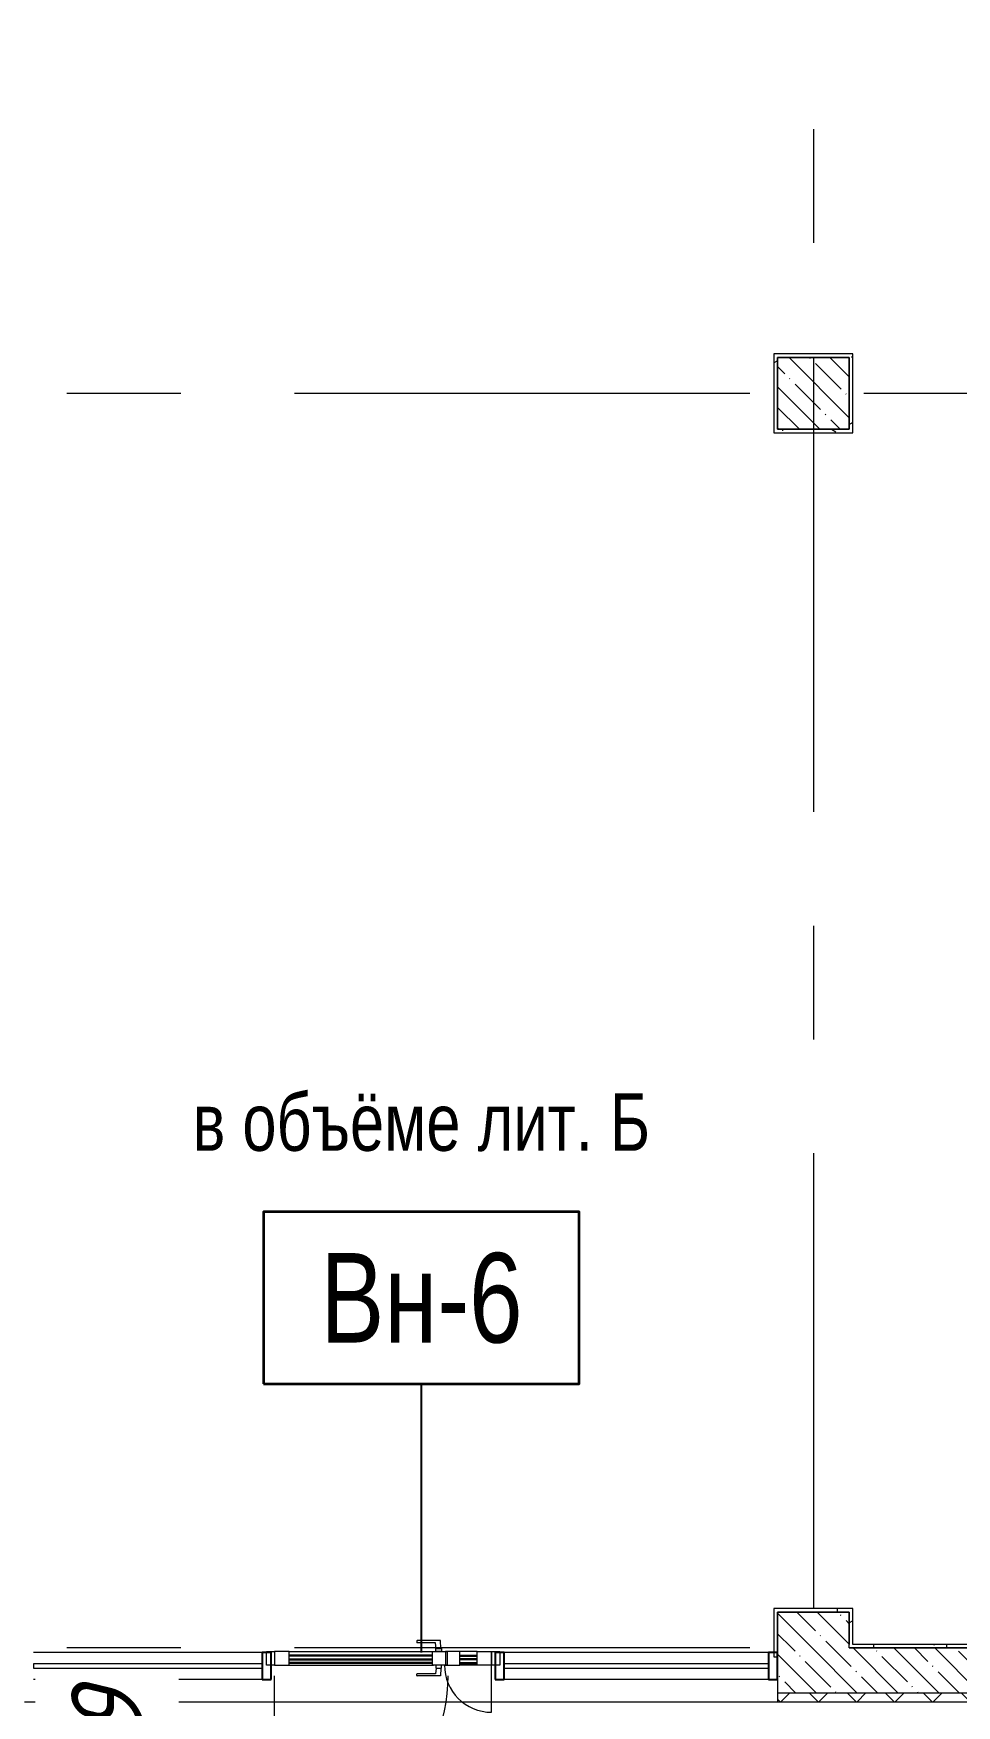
# Model space of a CAD drawing. Header units: metres. Extents: x 50 to 891, y -1294 to 247.
# Drawn here: x 257.32 to 283.06, y -1202.13 to -1155.48 of the extents above; entities that cross this region are included whole.
import ezdxf
from ezdxf.enums import TextEntityAlignment as Align

# ---------------------------------------------------------------- set-up
doc = ezdxf.new("R2010")
doc.units = ezdxf.units.M
doc.linetypes.add('Линия сетки', pattern=[22.225, 12.7, -3.175, 3.175, -3.175])
for name, color, linetype, lineweight in [('A-DETL-GENF', 1, 'Continuous', 9), ('A-DOOR', 1, 'Continuous', 9), ('A-GENM', 13, 'Continuous', 9), ('A-GLAZ-CURT', 1, 'Continuous', 9), ('A-GLAZ-CWMG', 1, 'Continuous', 9)]:
    doc.layers.add(name, color=color, linetype=linetype, lineweight=lineweight)
for name, color, linetype in [('ВИТРАЖИ', 1, 'Continuous'), ('МАРКИ', 3, 'Continuous'), ('ПЛАН', 8, 'Continuous')]:
    doc.layers.add(name, color=color, linetype=linetype)
doc.styles.add('ISOCPEUR_I_1', font='isocpeui.ttf', dxfattribs={"width": 0.9, "height": 250})
pattern_1 = [(135, (-1795.4389, 1051.8707), (-0.57024626, -0.57024626), []), (135, (-1795.4389, 1052.4409), (-0.57024626, -0.57024626), [1.008065, -0.201615, 0.016765, -0.18485])]
pattern_2 = [(90, (-1795.4389, 1051.87066), (-0.508, 2.032), [0.16764, -1.35636, 0.16764, -9.48436]), (90, (-1795.4389, 1051.87066), (-0.508, 2.032), [-1.69164, -1.35636, 0.16764, -2.88036, -5.08]), (90, (-1795.4389, 1051.87066), (-0.508, 2.032), [-6.096, 0.16764, -1.35636, 0.16764, -3.38836]), (90, (-1795.4389, 1051.87066), (-0.508, 2.032), [-7.78764, -0.84836, 0.16764, -2.37236]), (210, (-1795.6929, 1052.63266), (-1.50576362, -1.455940905), [0.16764, -1.35636, 0.16764, -9.48436]), (210, (-1795.6929, 1052.63266), (-1.50576362, -1.455940905), [-1.69164, -1.35636, 0.16764, -2.88036, -5.08]), (210, (-1795.6929, 1052.63266), (-1.50576362, -1.455940905), [-6.096, 0.16764, -1.35636, 0.16764, -3.38836]), (210, (-1795.6929, 1052.63266), (-1.50576362, -1.455940905), [-7.78764, -0.84836, 0.16764, -2.37236]), (330, (-1796.7089, 1052.88666), (2.01376362, -0.576059095), [0.16764, -1.35636, 0.16764, -9.48436]), (330, (-1796.7089, 1052.88666), (2.01376362, -0.576059095), [-1.69164, -1.35636, 0.16764, -2.88036, -5.08]), (330, (-1796.7089, 1052.88666), (2.01376362, -0.576059095), [-6.096, 0.16764, -1.35636, 0.16764, -3.38836]), (330, (-1796.7089, 1052.88666), (2.01376362, -0.576059095), [-7.78764, -0.84836, 0.16764, -2.37236])]

# ---------------------------------------------------------------- blocks, each defined once
blk = doc.blocks.new('Системная панель - С остеклением-7358233--1Г')
at = {"layer": 'A-GLAZ-CURT', "lineweight": 18}
for p, q in [((637.5, 12.5), (-637.5, 12.5)), ((-637.5, 12.5), (-637.5, -12.5)), ((637.5, -12.5), (637.5, 12.5)), ((-637.5, -12.5), (637.5, -12.5))]:
    blk.add_line(p, q, dxfattribs=at)
blk = doc.blocks.new('Системная панель - С остеклением-7358275--1Г')
at = {"layer": 'A-GLAZ-CURT', "lineweight": 18}
for p, q in [((737.5, 12.5), (-737.5, 12.5)), ((-737.5, 12.5), (-737.5, -12.5)), ((737.5, -12.5), (737.5, 12.5)), ((-737.5, -12.5), (737.5, -12.5))]:
    blk.add_line(p, q, dxfattribs=at)
blk = doc.blocks.new('Прямоугольный импост - 50 x 150 мм-7358204--1Г')
at = {"layer": 'A-GLAZ-CWMG'}
for p, q in [((-31614.4, 465444.2), (-30339.4, 465444.2)), ((-31614.4, 465294.2), (-30339.4, 465294.2))]:
    blk.add_line(p, q, dxfattribs=at)
blk = doc.blocks.new('Прямоугольный импост - 50 x 150 мм-7358237--1Г')
at = {"layer": 'A-GLAZ-CWMG', "lineweight": 25}
for p, q in [((-50, 75), (0, 75)), ((-50, -75), (-50, 75)), ((0, 75), (0, -75)), ((0, -75), (-50, -75))]:
    blk.add_line(p, q, dxfattribs=at)
blk = doc.blocks.new('Прямоугольный импост - 50 x 150 мм-7358232--1Г')
at = {"layer": 'A-GLAZ-CWMG', "lineweight": 25}
for p, q in [((-25, 75), (25, 75)), ((-25, -75), (-25, 75)), ((25, 75), (25, -75)), ((25, -75), (-25, -75))]:
    blk.add_line(p, q, dxfattribs=at)
blk = doc.blocks.new('Прямоугольный импост - 50 x 150 мм-1438536--1Г')
at = {"layer": 'A-GLAZ-CWMG'}
for p, q in [((-33949.4, 465444.2), (-32964.4, 465444.2)), ((-33949.4, 465294.2), (-32964.4, 465294.2))]:
    blk.add_line(p, q, dxfattribs=at)
blk = doc.blocks.new('Прямоугольный импост - 50 x 150 мм-1446660--1Г')
at = {"layer": 'A-GLAZ-CWMG'}
for p, q in [((-44839.4, 465444.2), (-44349.4, 465444.2)), ((-44839.4, 465294.2), (-44349.4, 465294.2))]:
    blk.add_line(p, q, dxfattribs=at)
blk = doc.blocks.new('Дверь полуторка - 1300 x 2440 П _для витража_-7385797--1Г')
at = {"layer": 'A-DETL-GENF'}
for p, q in [((-524.5, 82), (-605.5, 82)), ((-605.5, 82), (-605.5, 5)), ((-605.5, 5), (-524.5, 5)), ((-524.5, 5), (-524.5, 82)), ((-524.5, 82), (276.5, 82)), ((276.5, 61.5), (-524.5, 61.5)), ((276.5, 55.5), (-524.5, 55.5)), ((-524.5, 39.5), (276.5, 39.5)), ((-524.5, 35.5), (276.5, 35.5)), ((276.5, 19.5), (-524.5, 19.5)), ((276.5, 13.5), (-524.5, 13.5)), ((-524.5, 5), (280.7, 5)), ((276.5, 5), (276.5, 82)), ((276.5, 82), (357.5, 82)), ((357.5, 5), (276.5, 5)), ((428.5, 82), (347.5, 82)), ((347.5, 82), (347.5, 5)), ((347.5, 5), (428.5, 5)), ((357.5, 82), (357.5, 5)), ((524.5, 5), (424.3, 5)), ((428.5, 5), (428.5, 82)), ((524.5, 82), (428.5, 82)), ((428.5, 61.5), (524.5, 61.5)), ((428.5, 55.5), (524.5, 55.5)), ((524.5, 39.5), (428.5, 39.5)), ((524.5, 35.5), (428.5, 35.5)), ((428.5, 19.5), (524.5, 19.5)), ((428.5, 13.5), (524.5, 13.5)), ((524.5, 5), (524.5, 82)), ((524.5, 82), (605.5, 82)), ((605.5, 5), (524.5, 5)), ((605.5, 82), (605.5, 5))]:
    blk.add_line(p, q, dxfattribs=at)
at = {"layer": 'A-DOOR'}
for p, q in [((-650.5, 5), (-650.5, 82)), ((-650.5, 82), (-605.5, 82)), ((-605.5, 5), (-650.5, 5)), ((-605.5, 82), (-605.5, 5)), ((605.5, 5), (605.5, 82)), ((605.5, 82), (650.5, 82)), ((650.5, 5), (605.5, 5)), ((605.5, -258), (605.5, 5)), ((650.5, 82), (650.5, 5)), ((-605.5, -1023), (-605.5, -55))]:
    blk.add_line(p, q, dxfattribs=at)
for centre, radius, start, end in [((605.5, 5), 263, 180, 270), ((-605.5, -55), 968, 270, 0)]:
    blk.add_arc(centre, radius, start, end, dxfattribs=at)
at = {"layer": 'A-GENM'}
for p, q in [((187.5, 138.9), (187.5, 132.9)), ((292.5, 130), (190.4, 130)), ((320.3, 142), (190.7, 142)), ((297, 98), (292.5, 130)), ((293.5, 82), (293.5, 98)), ((293.5, 98), (325.5, 98)), ((322, 98), (320.3, 142)), ((325.5, 98), (325.5, 82)), ((325.5, 82), (293.5, 82)), ((325.5, 5), (293.5, 5)), ((293.5, 5), (293.5, -11)), ((325.5, -11), (325.5, 5)), ((187.5, -51.9), (187.5, -45.9)), ((292.5, -43), (190.4, -43)), ((320.3, -55), (190.7, -55)), ((297, -11), (292.5, -43)), ((293.5, -11), (325.5, -11)), ((322, -11), (320.3, -55))]:
    blk.add_line(p, q, dxfattribs=at)
for centre, radius, start, end in [((190.5, 138.9), 3.06, 86.34126, 180), ((190.4, 132.9), 2.92, 180, 270), ((190.4, -45.9), 2.92, 90, 180), ((190.5, -51.9), 3.06, 180, 273.65874)]:
    blk.add_arc(centre, radius, start, end, dxfattribs=at)

msp = doc.modelspace()

# ---------------------------------------------------------------- hatches: boundary and pattern name
at = {"layer": 'ПЛАН', "lineweight": 13}
h = msp.add_hatch(dxfattribs=at)
h.set_pattern_fill('FP_5', color=8, scale=0.005, angle=90, style=0, pattern_type=2)
h.set_pattern_definition(pattern_2)
h.paths.add_polyline_path([(280.17, -1166.519), (280.17, -1164.419), (280.07, -1164.419), (280.07, -1166.519)])
h = msp.add_hatch(dxfattribs=at)
h.set_pattern_fill('FP_5', color=8, scale=0.005, angle=90, style=0, pattern_type=2)
h.set_pattern_definition(pattern_2)
h.paths.add_polyline_path([(278.07, -1164.519), (277.97, -1164.519), (277.97, -1166.519), (278.07, -1166.519)])
h = msp.add_hatch(dxfattribs=at)
h.set_pattern_fill('FP_2', color=8, scale=0.005, angle=90, style=0, pattern_type=2)
h.set_pattern_definition(pattern_1)
h.paths.add_polyline_path([(280.07, -1164.519), (278.07, -1164.519), (278.07, -1166.519), (280.07, -1166.519)])
h = msp.add_hatch(dxfattribs=at)
h.set_pattern_fill('FP_5', color=8, scale=0.005, angle=90, style=0, pattern_type=2)
h.set_pattern_definition(pattern_2)
h.paths.add_polyline_path([(280.17, -1166.519), (277.97, -1166.519), (277.97, -1166.619), (280.17, -1166.619)])
h = msp.add_hatch(dxfattribs=at)
h.set_pattern_fill('FP_5', color=8, scale=0.005, angle=90, style=0, pattern_type=2)
h.set_pattern_definition(pattern_2)
h.paths.add_polyline_path([(280.07, -1199.519), (280.07, -1199.419), (277.97, -1199.419), (277.97, -1199.519), (278.07, -1199.519)])
h = msp.add_hatch(dxfattribs=at)
h.set_pattern_fill('FP_2', color=8, scale=0.005, angle=90, style=0, pattern_type=2)
h.set_pattern_definition(pattern_1)
h.paths.add_polyline_path([(280.07, -1199.519), (278.07, -1199.519), (278.07, -1200.519), (280.069, -1200.519), (280.07, -1200.42)])
h = msp.add_hatch(dxfattribs=at)
h.set_pattern_fill('FP_5', color=8, scale=0.005, angle=90, style=0, pattern_type=2)
h.set_pattern_definition(pattern_2)
h.paths.add_polyline_path([(280.17, -1200.42), (280.17, -1199.419), (280.07, -1199.419), (280.07, -1200.42)])
h = msp.add_hatch(dxfattribs=at)
h.set_pattern_fill('FP_2', color=8, scale=0.005, angle=90, style=0, pattern_type=2)
h.set_pattern_definition(pattern_1)
h.paths.add_polyline_path([(288.47, -1200.519), (278.07, -1200.519), (278.07, -1201.769), (288.47, -1201.769), (288.47, -1200.52)])
h = msp.add_hatch(dxfattribs=at)
h.set_pattern_fill('FP_5', color=8, scale=0.005, angle=90, style=0, pattern_type=2)
h.set_pattern_definition(pattern_2)
h.paths.add_polyline_path([(280.17, -1200.42), (280.07, -1200.42), (280.069, -1200.519)])
h.paths.add_polyline_path([(288.47, -1200.519), (288.47, -1200.42), (280.17, -1200.42), (280.069, -1200.52), (288.47, -1200.52)])
h = msp.add_hatch(dxfattribs=at)
h.set_pattern_fill('FP_4', color=8, scale=0.005, angle=90, style=0, pattern_type=2)
h.set_pattern_definition([(135, (-1795.4389, 1051.87066), (-0.53033009, -0.53033009), []), (225, (-1795.4389, 1051.87066), (0.53033009, -0.53033009), [])])
h.paths.add_polyline_path([(289.47, -1202.019), (289.47, -1201.769), (278.07, -1201.769), (278.07, -1202.019), (288.47, -1202.019)])

# ---------------------------------------------------------------- linework, layer by layer
at = {"layer": 'МАРКИ', "color": 1, "lineweight": 25}
msp.add_line((268.139, -1200.65), (268.139, -1193.15), dxfattribs=at)
at = {"layer": 'МАРКИ', "color": 1, "lineweight": 35}
msp.add_lwpolyline([(263.739, -1193.15), (272.539, -1193.15), (272.539, -1188.35), (263.739, -1188.35)], close=True, dxfattribs=at)
at = {"layer": 'ПЛАН', "color": 8, "linetype": 'Линия сетки', "lineweight": 13}
for p, q in [((279.07, -1120.044), (279.07, -1212.429)), ((321.751, -1165.519), (180.925, -1165.519)), ((321.751, -1200.519), (180.925, -1200.519))]:
    msp.add_line(p, q, dxfattribs=at)
at = {"layer": 'ПЛАН', "color": 8, "lineweight": 13}
for p, q in [((280.17, -1164.419), (277.97, -1164.419)), ((277.97, -1164.419), (277.97, -1166.619)), ((280.17, -1166.619), (280.17, -1164.419)), ((280.07, -1164.519), (278.07, -1164.519)), ((278.07, -1164.519), (278.07, -1166.519)), ((278.07, -1164.519), (280.07, -1164.519)), ((278.07, -1166.519), (278.07, -1164.519)), ((280.07, -1166.519), (280.07, -1164.519)), ((280.07, -1164.519), (280.07, -1166.519)), ((277.97, -1166.619), (280.17, -1166.619)), ((278.07, -1166.519), (280.07, -1166.519)), ((280.07, -1166.519), (278.07, -1166.519)), ((280.17, -1199.419), (277.97, -1199.419)), ((277.97, -1199.419), (277.97, -1200.767)), ((280.07, -1199.519), (278.07, -1199.519)), ((278.07, -1199.519), (278.07, -1200.519)), ((278.07, -1199.519), (280.07, -1199.519)), ((278.07, -1200.519), (278.07, -1199.519)), ((280.07, -1200.42), (280.07, -1199.519)), ((280.07, -1199.519), (280.07, -1200.42)), ((280.17, -1200.42), (280.17, -1199.419)), ((277.97, -1200.767), (278.07, -1200.767)), ((278.07, -1200.519), (278.07, -1202.019)), ((278.07, -1200.767), (278.07, -1200.519)), ((280.069, -1200.519), (280.069, -1200.42)), ((280.069, -1200.42), (280.07, -1200.42)), ((280.07, -1200.42), (280.069, -1200.42)), ((289.671, -1200.519), (280.069, -1200.519)), ((280.069, -1200.519), (280.069, -1200.52)), ((280.069, -1200.52), (288.47, -1200.52)), ((288.47, -1200.42), (280.17, -1200.42)), ((257.07, -1202.019), (278.07, -1202.019)), ((278.07, -1201.769), (289.47, -1201.769)), ((278.07, -1202.019), (289.671, -1202.019))]:
    msp.add_line(p, q, dxfattribs=at)

# ---------------------------------------------------------------- block references
at = {"layer": 'ВИТРАЖИ', "color": 1, "lineweight": 70, "xscale": 0.005, "yscale": 0.005, "zscale": 0.005}
for name, p, rotation in [('Прямоугольный импост - 50 x 150 мм-7358204--1Г', (105.623, 1125.821), 179.9999999999989), ('Прямоугольный импост - 50 x 150 мм-1438536--1Г', (105.623, 1125.821), 179.9999999999968), ('Прямоугольный импост - 50 x 150 мм-1446660--1Г', (53.623, 1125.821), 180.0000115885119)]:
    msp.add_blockref(name, p, dxfattribs=dict(at, rotation=rotation))
at = {"layer": 'ВИТРАЖИ', "color": 1, "lineweight": 70, "extrusion": (0, 0, -1), "xscale": 0.005, "yscale": 0.005, "zscale": 0.005, "rotation": 180.0000000000034}
for name, p in [('Прямоугольный импост - 50 x 150 мм-7358232--1Г', (-263.82, -1201.025)), ('Прямоугольный импост - 50 x 150 мм-7358232--1Г', (-270.32, -1201.025)), ('Прямоугольный импост - 50 x 150 мм-7358237--1Г', (-278.07, -1201.025))]:
    msp.add_blockref(name, p, dxfattribs=at)
at = {"layer": 'ВИТРАЖИ', "color": 1, "lineweight": 70, "xscale": 0.005, "yscale": 0.005, "zscale": 0.005}
for name, p in [('Системная панель - С остеклением-7358233--1Г', (260.508, -1201.025)), ('Системная панель - С остеклением-7358275--1Г', (274.133, -1201.025))]:
    msp.add_blockref(name, p, dxfattribs=at)
at = {"layer": 'ПЛАН', "color": 8, "lineweight": 13, "xscale": 0.005, "yscale": 0.005, "zscale": 0.005}
msp.add_blockref('Дверь полуторка - 1300 x 2440 П _для витража_-7385797--1Г', (267.07, -1201.025), dxfattribs=at)

# ---------------------------------------------------------------- texts
at = {"layer": 'МАРКИ', "color": 1, "width": 0.8}
msp.add_text('в объёме лит. Б', height=1.6, dxfattribs=at).set_placement((268.139, -1185.85), align=Align.MIDDLE_CENTER)
at = {"layer": 'МАРКИ', "color": 1, "lineweight": 25, "width": 0.8}
msp.add_text('Вн-6', height=2.5, dxfattribs=at).set_placement((268.139, -1190.75), align=Align.MIDDLE_CENTER)

# ---------------------------------------------------------------- next in the draw order: texts
at = {"layer": 'ПЛАН', "color": 8, "lineweight": 13, "insert": (258.369, -1204.211), "char_height": 2, "width": 2.02025, "attachment_point": 1, "rotation": 90, "style": 'ISOCPEUR_I_1', "bg_fill": 2}
msp.add_mtext('29', dxfattribs=at)

doc.saveas('drawing.dxf')
